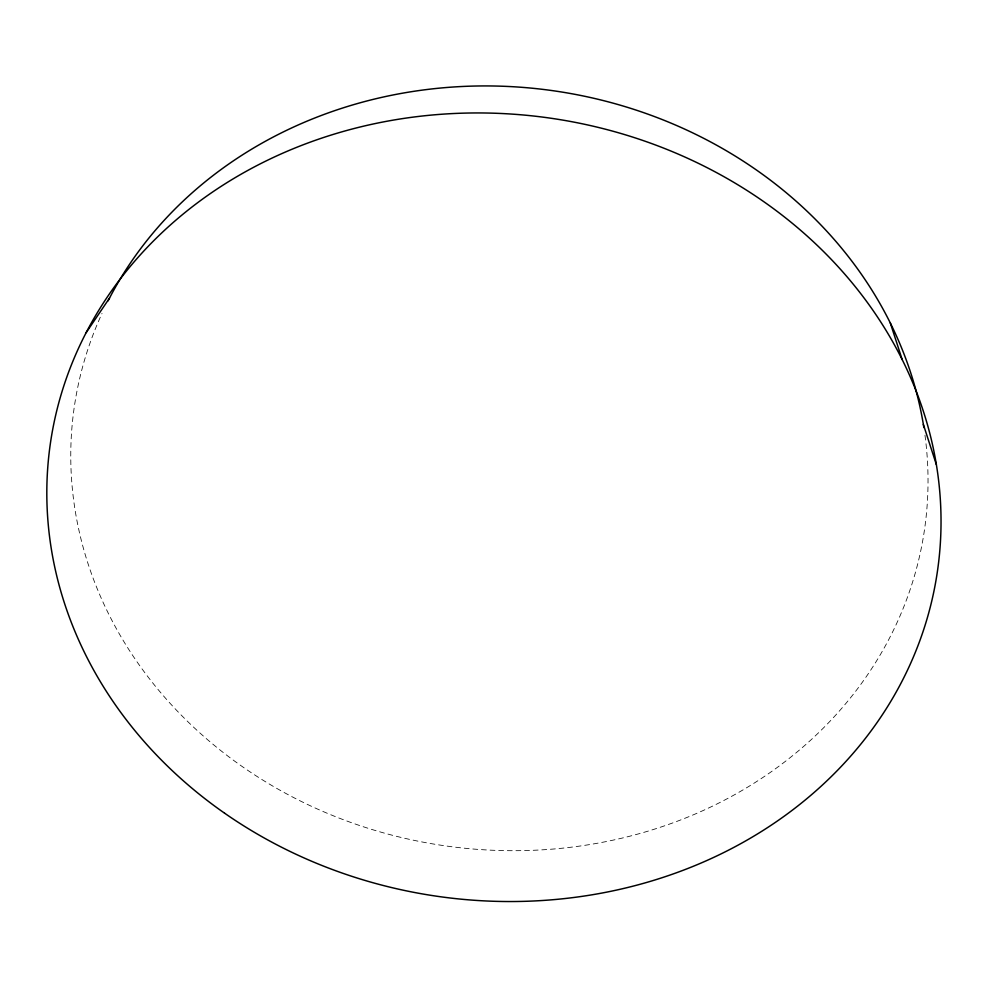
<?xml version="1.0" encoding="UTF-8"?>
<svg xmlns="http://www.w3.org/2000/svg" width="987" height="987" viewBox="0 0 987 987"><rect width="100%" height="100%" fill="white"/><g stroke="black" fill="none" stroke-linecap="round" stroke-linejoin="round"><path stroke-width="0.74" stroke-dasharray="4.93 3.7" d="M924.967 435.181A429.518 381.401 8 0 1 442.83 845.501A429.518 381.401 8 0 1 102.019 313.41"/><path stroke-width="1.48" d="M86.14 332.668L109.52 298.086M923.363 424.496L936.367 464.606M890.323 323.008L902.18 359.589M108.101 300.838A429.518 381.401 8 0 1 559.395 91.655A429.518 381.401 8 0 1 923.857 427.544M224.53 813.14A448.11 393.159 8 0 0 937.65 569.758A448.11 393.159 8 0 0 319.591 138.834A448.11 393.159 8 0 0 224.53 813.14"/></g></svg>
